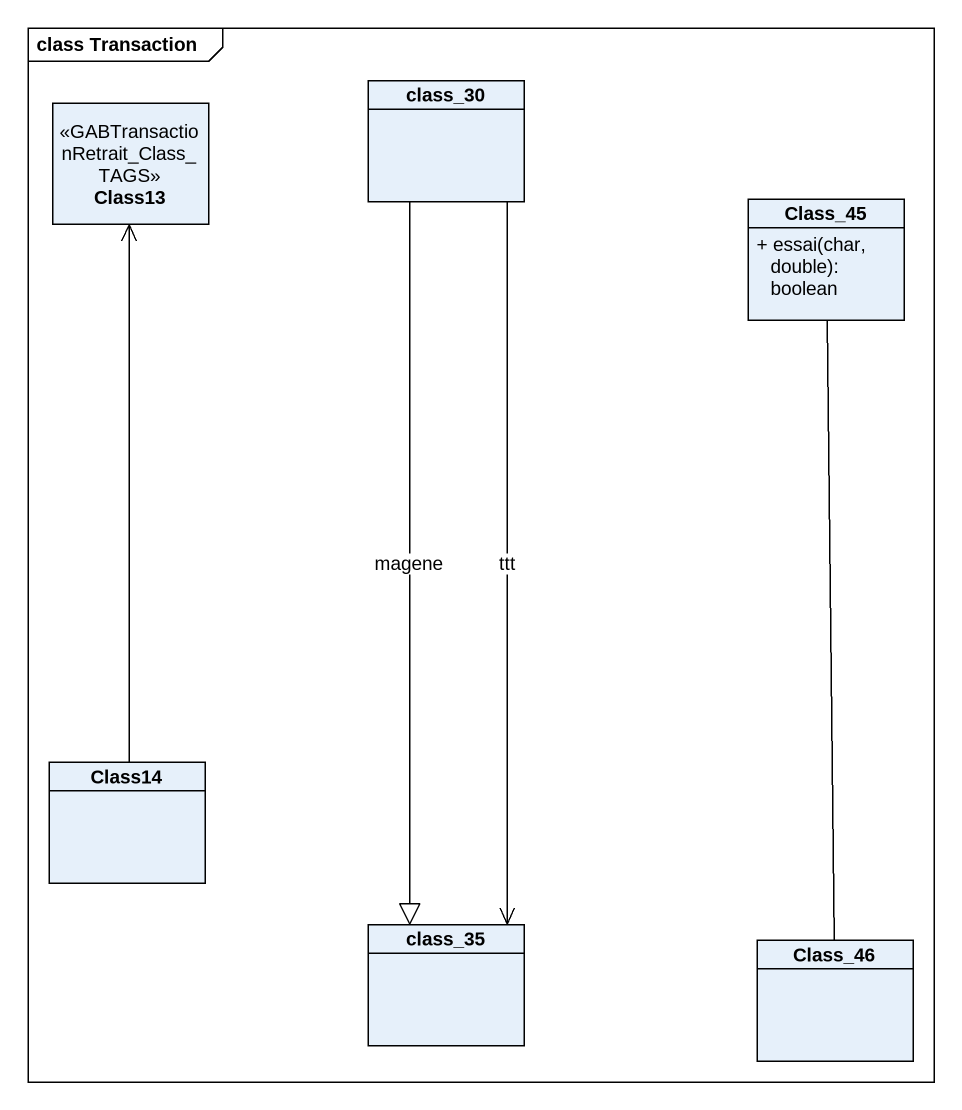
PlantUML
@startuml
mainframe class Transaction
hide circle
hide empty members
skinparam classAttributeIconSize 0
class Class13 <<GABTransactionRetrait_Class_TAGS>>
class class_30
class Class_45 {
  + essai(char, double): boolean
}
class Class14
class class_35
class Class_46
Class13 <-- Class14
class_30 --> class_35 : ttt
class_30 --|> class_35 : magene
Class_45 -- Class_46
@enduml
